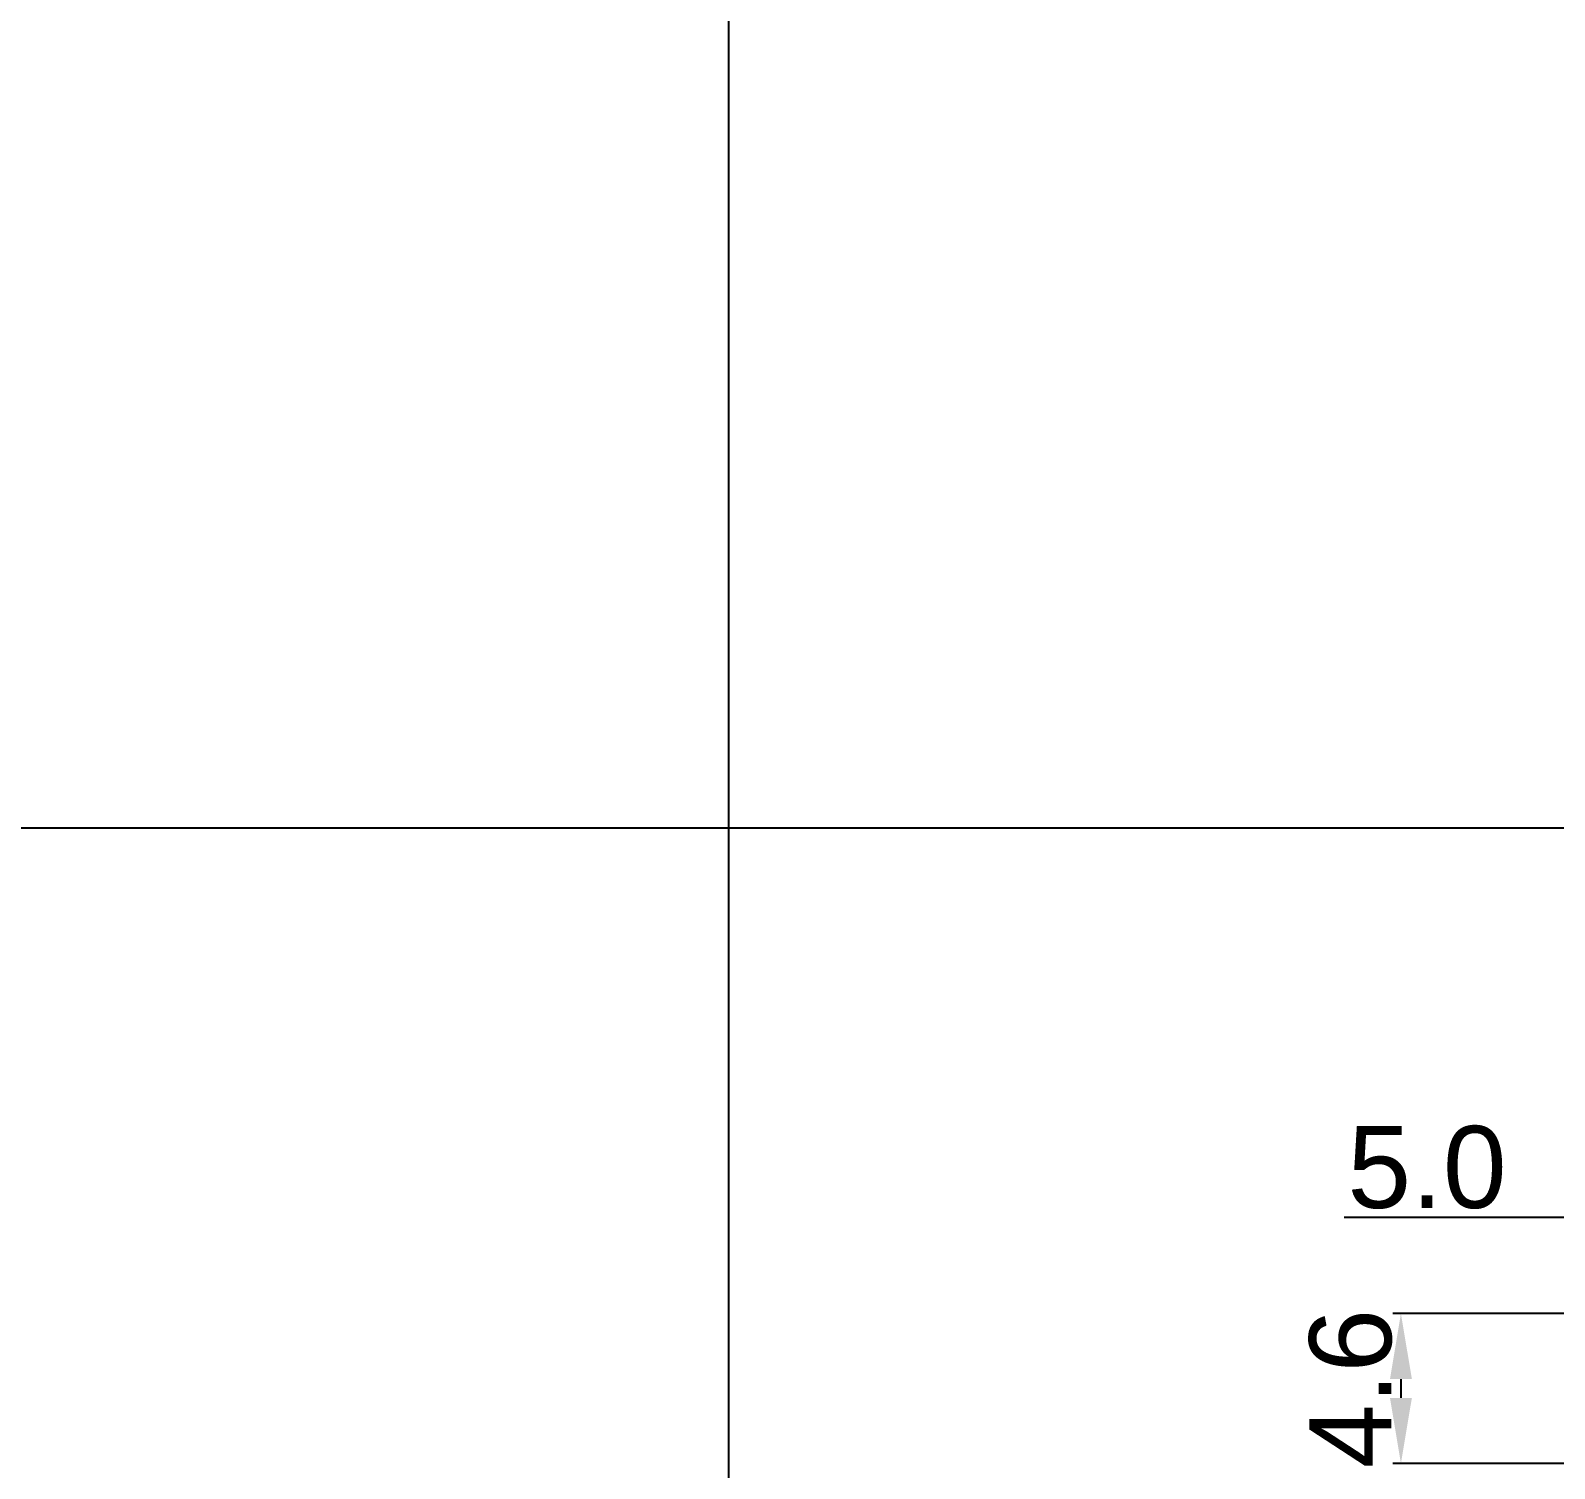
# Model space of a CAD drawing. Header units: millimetres. Extents: x 7018 to 13530, y 4187 to 5692.
# Drawn here: x 9872.81 to 9919.24, y 5155.76 to 5199.57 of the extents above; entities that cross this region are included whole.
import ezdxf

# ---------------------------------------------------------------- set-up
doc = ezdxf.new("R2010")
doc.units = ezdxf.units.MM
doc.layers.add('Dimension', color=3, linetype='Continuous')
doc.styles.get("Standard").update_dxf_attribs({"font": 'arial.ttf'})
doc.dimstyles.new('Standard$0', dxfattribs={"dimtxt": 2.3, "dimasz": 2, "dimexe": 1, "dimexo": 1, "dimgap": 1, "dimtad": 1, "dimdec": 1, "dimzin": 0, "dimdsep": 46, "dimtxsty": 'Standard', "dimcen": 0, "dimclrd": 4, "dimclre": 4, "dimclrt": 4, "dimadec": 1, "dimazin": 0, "dimtfac": 1, "dimtdec": 1, "dimtofl": 0, "dimtmove": 0, "dimatfit": 0, "dimfxl": 1, "dimtfillclr": 256, "dimtolj": 1, "dimtzin": 0, "dimlwd": -1, "dimlwe": -1, "dimarcsym": 1})

# ---------------------------------------------------------------- blocks, each defined once
blk = doc.blocks.new('*D3110')
at = {"layer": 'Defpoints', "color": 0, "transparency": 16777216}
for p in [(9929.516, 5163.405), (9924.53, 5160.488), (9929.516, 5158.27)]:
    blk.add_point(p, dxfattribs=at)
at = {"layer": 'Dimension', "color": 3, "transparency": 16777216}
for p, q in [((9924.53, 5163.405), (9912.837, 5163.405)), ((9924.53, 5160.738), (9924.53, 5163.655)), ((9927.516, 5163.405), (9926.53, 5163.405)), ((9929.516, 5158.52), (9929.516, 5163.655))]:
    blk.add_line(p, q, dxfattribs=at)
for points in [[(9926.53, 5163.738), (9926.53, 5163.071), (9924.53, 5163.405)], [(9927.516, 5163.738), (9927.516, 5163.071), (9929.516, 5163.405)]]:
    blk.add_solid(points, dxfattribs=at)
at = {"layer": 'Dimension', "transparency": 16777216, "insert": (9915.359, 5164.931), "char_height": 2.5, "attachment_point": 5}
blk.add_mtext('\\A1;5.0', dxfattribs=at)
blk = doc.blocks.new('*D3113')
at = {"layer": 'Defpoints', "color": 0, "transparency": 16777216}
for p in [(9924.53, 5160.488), (9914.564, 5155.911), (9924.53, 5155.911)]:
    blk.add_point(p, dxfattribs=at)
at = {"layer": 'Dimension', "color": 3, "transparency": 16777216}
for p, q in [((9924.28, 5160.488), (9914.314, 5160.488)), ((9914.564, 5158.488), (9914.564, 5157.911)), ((9924.28, 5155.911), (9914.314, 5155.911))]:
    blk.add_line(p, q, dxfattribs=at)
for points in [[(9914.231, 5158.488), (9914.898, 5158.488), (9914.564, 5160.488)], [(9914.231, 5157.911), (9914.898, 5157.911), (9914.564, 5155.911)]]:
    blk.add_solid(points, dxfattribs=at)
at = {"layer": 'Dimension', "transparency": 16777216, "insert": (9913.038, 5158.199), "char_height": 2.5, "attachment_point": 5, "rotation": 90}
blk.add_mtext('\\A1;4.6', dxfattribs=at)

msp = doc.modelspace()

# ---------------------------------------------------------------- linework, layer by layer
for p, q in [((9894.077, 5242.873), (9894.077, 4986.912)), ((9845.894, 5175.281), (10242.332, 5175.281))]:
    msp.add_line(p, q)

# ---------------------------------------------------------------- dimensions: what is measured, and where the dimension line sits
at = {"layer": 'Dimension'}
dim = msp.add_linear_dim(base=(9929.516, 5163.405), p1=(9924.53, 5160.488), p2=(9929.516, 5158.27), dimstyle='Standard$0', override={"dimtxt": 2.5, "dimexe": 0.25, "dimexo": 0.25, "dimgap": 0.25, "dimclrd": 3, "dimclre": 3, "dimclrt": 256, "dimadec": 2, "dimtp": 1, "dimtm": 1, "dimtdec": 0, "dimatfit": 3}, dxfattribs=at)
dim.commit()
dim.dimension.update_dxf_attribs({"geometry": '*D3110', "text_midpoint": (9915.359, 5163.405), "dimtype": 160})
dim = msp.add_linear_dim(base=(9914.564, 5155.911), p1=(9924.53, 5160.488), p2=(9924.53, 5155.911), angle=90, dimstyle='Standard$0', override={"dimtxt": 2.5, "dimexe": 0.25, "dimexo": 0.25, "dimgap": 0.25, "dimtad": 1, "dimtih": 0, "dimtoh": 0, "dimclrd": 3, "dimclre": 3, "dimclrt": 256, "dimadec": 2, "dimtp": 1, "dimtm": 1, "dimtdec": 0, "dimatfit": 3}, dxfattribs=at)
dim.commit()
dim.dimension.update_dxf_attribs({"geometry": '*D3113', "text_midpoint": (9914.564, 5158.199), "dimtype": 160})

doc.saveas('drawing.dxf')
